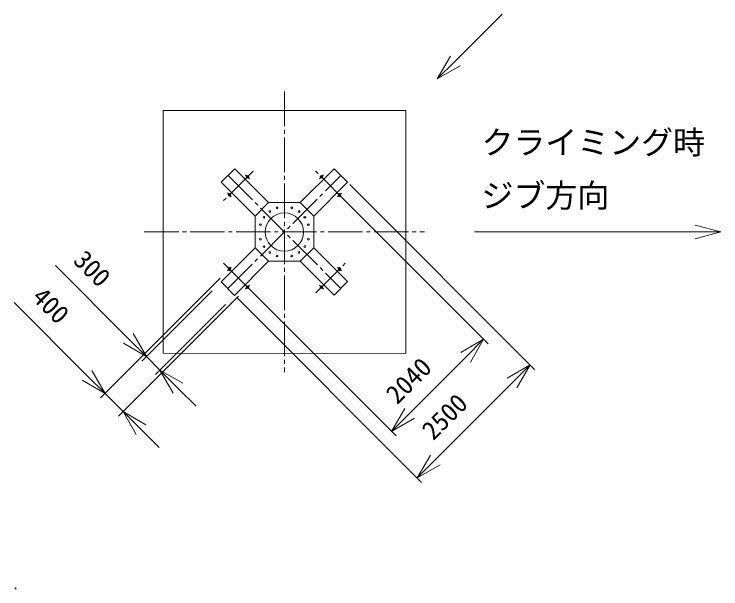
# Model space of a CAD drawing. Units: millimetres, scale not verified. Extents: x -17786 to 17808, y -24773 to 27267.
# Drawn here: x -15843 to -4771, y -21983 to -12985 of the extents above; entities that cross this region are included whole.
import ezdxf
from ezdxf.enums import TextEntityAlignment as Align

# ---------------------------------------------------------------- set-up
doc = ezdxf.new("R2010")
doc.units = ezdxf.units.MM
doc.header["$LTSCALE"] = 60
doc.linetypes.add('CHAIN2', pattern=[12, 9, -1, 1, -1])
doc.linetypes.add('USER2', pattern=[17.25, 15, -0.75, 0.75, -0.75])
for name, color, linetype, lineweight in [('0-1_Defpoints', 3, 'USER2', 18), ('0-3_05 寸法', 7, 'Continuous', 18), ('0-4_10 当社外形線', 3, 'Continuous', 18), ('0-5_12 当社中心線', 3, 'CHAIN2', 18), ('0-7_20 躯体・土木、外形線', 1, 'Continuous', 18)]:
    doc.layers.add(name, color=color, linetype=linetype, lineweight=lineweight)
doc.styles.add('ＭＳ ゴシック', font='')
doc.styles.get('ＭＳ ゴシック').set_extended_font_data('MS Gothic')

msp = doc.modelspace()

# ---------------------------------------------------------------- linework, layer by layer
at = {"layer": '0-1_Defpoints'}
for q in [(-15825.22, -21961.67), (-15807.04, -21979.85)]:
    msp.add_line((-15825.22, -21979.85), q, dxfattribs=at)
msp.add_circle((-15825.22, -21979.85), 2.72, dxfattribs=at)
at = {"layer": '0-3_05 寸法'}
for p, q in [((-10583.21, -15652.98), (-7689.13, -18547.07)), ((-10747.04, -15816.82), (-8417.17, -18146.69)), ((-14053.91, -18063.02), (-15194.71, -16922.22)), ((-12612.61, -17116.69), (-14489.77, -18993.86)), ((-12188.34, -17258.12), (-9858.47, -19587.99)), ((-12742, -17316.8), (-13841.77, -18416.57)), ((-12329.76, -17399.54), (-14206.93, -19276.7)), ((-12353.09, -17422.86), (-9459.01, -20316.95)), ((-14701.9, -18640.3), (-15842.7, -17499.51)), ((-12529.87, -17528.93), (-13629.64, -18628.71)), ((-13771.06, -18345.86), (-14053.91, -18063.02)), ((-8487.88, -18075.98), (-8770.72, -18358.82)), ((-13558.93, -18558), (-13771.06, -18345.86)), ((-8770.72, -18358.82), (-9646.33, -19234.44)), ((-7759.84, -18476.36), (-8042.68, -18759.2)), ((-13558.93, -18558), (-13276.09, -18840.84)), ((-14419.06, -18923.15), (-14701.9, -18640.3)), ((-9246.87, -19963.39), (-8042.68, -18759.2)), ((-14136.22, -19205.99), (-14419.06, -18923.15)), ((-13276.09, -18840.84), (-12993.25, -19123.68)), ((-14136.22, -19205.99), (-13853.37, -19488.83)), ((-9929.18, -19517.28), (-9646.33, -19234.44)), ((-13853.37, -19488.83), (-13570.53, -19771.68)), ((-9529.72, -20246.24), (-9246.87, -19963.39))]:
    msp.add_line(p, q, dxfattribs=at)
for points in [[(-9213.54, -14000.47), (-8930.69, -13717.63), (-8198.48, -12985.41)], [(-8854.91, -13793.42), (-9213.54, -14000.47), (-9006.48, -13641.84)], [(-5171.46, -16288.27), (-4771.46, -16395.45), (-5171.46, -16502.63)], [(-4771.46, -16395.45), (-5171.46, -16395.45), (-8633.28, -16395.45)], [(-13978.12, -17987.23), (-13771.06, -18345.86), (-14129.69, -18138.81)], [(-8846.51, -18283.04), (-8487.88, -18075.98), (-8694.94, -18434.61)], [(-8118.47, -18683.41), (-7759.84, -18476.36), (-7966.89, -18834.99)], [(-14626.11, -18564.52), (-14419.06, -18923.15), (-14777.69, -18716.09)], [(-13351.88, -18916.63), (-13558.93, -18558), (-13200.3, -18765.05)], [(-13929.16, -19564.62), (-14136.22, -19205.99), (-13777.59, -19413.05)], [(-9570.55, -19310.22), (-9929.18, -19517.28), (-9722.12, -19158.65)], [(-9171.09, -20039.18), (-9529.72, -20246.24), (-9322.66, -19887.61)]]:
    msp.add_lwpolyline(points, dxfattribs=at)
at = {"layer": '0-4_10 当社外形線'}
for p, q in [((-12386.33, -15405.5), (-12598.46, -15617.63)), ((-11856.03, -15935.8), (-12386.33, -15405.5)), ((-11361, -15935.8), (-10830.7, -15405.5)), ((-10618.56, -15617.63), (-10830.7, -15405.5)), ((-12068.16, -16147.93), (-12598.46, -15617.63)), ((-11148.87, -16147.93), (-10618.56, -15617.63)), ((-11856.02, -15935.8), (-12068.16, -16147.93)), ((-11856.02, -15935.8), (-11361, -15935.8)), ((-11148.87, -16147.93), (-11361, -15935.8)), ((-12068.16, -16147.93), (-12068.16, -16642.96)), ((-11148.87, -16642.96), (-11148.87, -16147.93)), ((-12068.16, -16642.96), (-12600.58, -17175.38)), ((-12068.16, -16642.96), (-11856.03, -16855.09)), ((-11361, -16855.09), (-11148.87, -16642.96)), ((-11361, -16855.09), (-11148.87, -16642.96)), ((-11148.87, -16642.96), (-10618.56, -17173.26)), ((-11856.03, -16855.09), (-12388.44, -17387.51)), ((-11361, -16855.09), (-11856.03, -16855.09)), ((-11361, -16855.09), (-10830.7, -17385.39)), ((-12600.58, -17175.38), (-12388.44, -17387.51)), ((-10830.7, -17385.39), (-10618.56, -17173.26))]:
    msp.add_line(p, q, dxfattribs=at)
for centre, radius in [((-12188.34, -15532.77), 21), ((-12188.34, -15532.77), 21), ((-11029.89, -15533.98), 21), ((-11029.89, -15533.98), 21), ((-12471.18, -15815.62), 21), ((-12471.18, -15815.62), 21), ((-10747.04, -15816.82), 21), ((-10747.04, -15816.82), 21), ((-11723.21, -16019.08), 13.5), ((-11493.82, -16019.08), 13.5), ((-11493.33, -16019.23), 13.5), ((-11928.32, -16166.29), 13.5), ((-11608.64, -16396.89), 300), ((-11837.67, -16075.64), 13.5), ((-11379.36, -16075.64), 13.5), ((-11378.94, -16075.93), 13.5), ((-11288.71, -16166.29), 13.5), ((-11288.4, -16166.7), 13.5), ((-11984.88, -16280.75), 13.5), ((-11984.88, -16280.75), 13.5), ((-11232.15, -16280.75), 13.5), ((-11232.15, -16280.75), 13.5), ((-11232, -16281.23), 13.5), ((-11984.73, -16510.63), 13.5), ((-11232.15, -16510.14), 13.5), ((-11232.15, -16510.14), 13.5), ((-11928.02, -16625.02), 13.5), ((-11837.26, -16715.56), 13.5), ((-11379.36, -16715.25), 13.5), ((-11379.36, -16715.25), 13.5), ((-11288.71, -16624.6), 13.5), ((-11288.71, -16624.6), 13.5), ((-11722.72, -16771.96), 13.5), ((-11493.82, -16771.8), 13.5), ((-11493.82, -16771.8), 13.5), ((-11493.82, -16771.81), 13.5), ((-11493.82, -16771.81), 13.5), ((-12471.18, -16975.27), 21), ((-12471.18, -16975.27), 21), ((-10745.84, -16975.27), 21), ((-10745.84, -16975.27), 21), ((-12188.34, -17258.12), 21), ((-12188.34, -17258.12), 21), ((-11028.69, -17258.12), 21), ((-11028.69, -17258.12), 21)]:
    msp.add_circle(centre, radius, dxfattribs=at)
at = {"layer": '0-5_12 当社中心線'}
for p, q in [((-11608.51, -14198.83), (-11608.51, -18592.06)), ((-12099.12, -15443.55), (-12560.41, -15904.84)), ((-12099.12, -15443.55), (-12560.41, -15904.84)), ((-10657.82, -15906.04), (-11119.11, -15444.75)), ((-10657.82, -15906.04), (-11119.11, -15444.75)), ((-12494.51, -17281.44), (-10724.63, -15511.56)), ((-12492.4, -15511.56), (-10724.63, -17279.33)), ((-12157.4, -15563.71), (-12219.28, -15501.84)), ((-12157.4, -15563.71), (-12219.28, -15501.84)), ((-11060.82, -15564.91), (-10998.95, -15503.04)), ((-11060.82, -15564.91), (-10998.95, -15503.04)), ((-12440.25, -15846.55), (-12502.12, -15784.68)), ((-12440.25, -15846.55), (-12502.12, -15784.68)), ((-10777.98, -15847.75), (-10716.11, -15785.88)), ((-10777.98, -15847.75), (-10716.11, -15785.88)), ((-13805.13, -16395.44), (-9411.9, -16395.45)), ((-12560.41, -16886.05), (-12099.12, -17347.34)), ((-12560.41, -16886.05), (-12099.12, -17347.34)), ((-11117.91, -17347.34), (-10656.62, -16886.05)), ((-11117.91, -17347.34), (-10656.62, -16886.05)), ((-12440.25, -16944.34), (-12502.12, -17006.21)), ((-12440.25, -16944.34), (-12502.12, -17006.21)), ((-10776.78, -16944.34), (-10714.91, -17006.21)), ((-10776.78, -16944.34), (-10714.91, -17006.21)), ((-12157.41, -17227.18), (-12219.28, -17289.05)), ((-12157.41, -17227.18), (-12219.28, -17289.05)), ((-11059.62, -17227.18), (-10997.75, -17289.05)), ((-11059.62, -17227.18), (-10997.75, -17289.05))]:
    msp.add_line(p, q, dxfattribs=at)
at = {"layer": '0-7_20 躯体・土木、外形線'}
for p, q in [((-13508.51, -14495.44), (-9708.51, -14495.45)), ((-13508.51, -14495.44), (-13508.51, -18295.44)), ((-9708.51, -14495.45), (-9708.51, -18295.45)), ((-13508.51, -18295.44), (-9708.51, -18295.45))]:
    msp.add_line(p, q, dxfattribs=at)

# ---------------------------------------------------------------- texts
at = {"layer": '0-3_05 寸法', "style": 'ＭＳ ゴシック'}
for s, p in [('クライミング時', (-8520.56, -15285.45)), ('ジブ方向', (-8520.56, -16118.78))]:
    msp.add_text(s, height=366.6, dxfattribs=at).set_placement(p, align=Align.BOTTOM_LEFT)
for s, rotation, p in [('300', 315, (-14996.72, -16922.22)), ('400', 315, (-15644.71, -17499.51)), ('2040', 45, (-9778.93, -19169.04)), ('2500', 45, (-9215.18, -19733.7))]:
    msp.add_text(s, height=293.3, rotation=rotation, dxfattribs=at).set_placement(p, align=Align.BOTTOM_LEFT)

doc.saveas('drawing.dxf')
